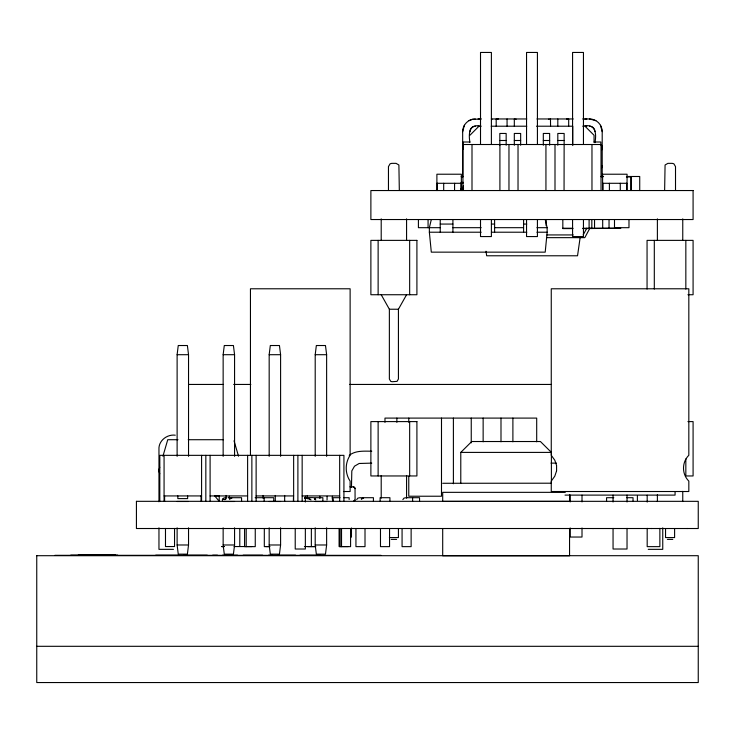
<?xml version="1.0" encoding="UTF-8"?>
<svg xmlns="http://www.w3.org/2000/svg" width="735" height="735" viewBox="0 0 735 735"><rect width="100%" height="100%" fill="white"/><g stroke="black" fill="none" stroke-linecap="round" stroke-linejoin="round"><path stroke-width="1.1" d="M545.205 219.535L547.152 227.685L547.152 232.214L545.205 252.151L431.307 252.151L429.359 232.214L429.359 227.685L431.307 219.535M602.103 147.726L602.204 146.081A12.688 12.688 0 0 1 601.542 150.133L602.204 147.726M177.117 456.325L177.117 354.702L178.256 345.523L187.388 345.523L188.537 354.702L188.537 456.325M188.537 527.813L188.537 544.984L187.388 554.153L178.256 554.153L177.117 544.984L177.117 527.813M223.146 456.325L223.146 354.702L224.285 345.523L233.418 345.523L234.566 354.702L234.566 456.325M234.566 527.813L234.566 544.984L233.418 554.153L224.285 554.153L223.146 544.984L223.146 527.813M269.175 456.325L269.175 354.702L270.315 345.523L279.447 345.523L280.595 354.702L280.595 456.325M280.595 527.813L280.595 544.984L279.447 554.153L270.315 554.153L269.175 544.984L269.175 527.813M315.205 456.325L315.205 354.702L316.344 345.523L325.476 345.523L326.625 354.702L326.625 456.325M326.625 527.813L326.625 544.984L325.476 554.153L316.344 554.153L315.205 544.984L315.205 527.813M327.047 499.984L327.112 496.254M353.976 501.187L355.088 499.515L355.033 488.178L353.746 486.892L349.924 486.827M462.6 176.988A7.249 7.249 0 0 0 462.664 176.042L462.664 131.648L464.364 125.299M469.913 142.36C468.278 132.888 469.426 123.416 481.204 126.209M580.126 237.653L577.535 255.78L486.662 255.78L486.019 251.241M159.734 467.212L158.778 470.519L159.734 473.818M162.94 456.214L167.745 439.714L177.98 439.714M354.849 500.425L354.72 500.59A1.81 1.81 0 0 1 353.746 501.242L354.95 500.186M583.186 234.934L586.806 228.199M589.975 228.025L584.812 237.653L546.969 237.653M381.208 294.735L389.366 309.233L389.366 379.003L390.735 381.364L392.104 381.722L397.056 381.364L398.425 379.003L398.425 309.233L406.574 294.735M491.669 119.603L491.945 119.107M222.337 499.919L223.771 498.027L225.82 497.613M224.864 499.616L225.801 498.955L224.864 499.616L225.25 499.083M356.714 499.616L357.871 498.119L359.92 497.705L373.426 497.705L373.426 501.325M402.844 499.616L404.002 498.119L406.051 497.705L419.556 497.705L419.556 501.325M222.282 500.02L223.449 499.148M469.913 135.268L478.972 126.209M460.781 483.207L460.781 452.402L471.751 441.524L540.427 441.524L551.397 452.402L551.397 483.207L442.7 483.281M349.217 455.388C355.538 450.316 364.183 451.216 371.754 451.198M584.858 119.098L586.796 118.96M496.428 119.098L498.376 118.96M222.733 499.478L223.578 499.12M469.013 120.659L472.072 119.392L481.462 118.96M585.473 126.245L586.796 126.209M175.27 435.184C166.882 434.119 158.255 440.926 158.962 449.682L158.962 501.784M491.338 118.96L526.774 118.96M536.963 118.96L573.263 118.96M582.671 118.96L589.516 118.96L595.864 120.659M550.478 118.96L550.561 126.209M491.21 126.209L526.774 126.209M536.513 126.209L572.758 126.209L572.758 145.558M582.763 126.209C595.203 123.204 596.829 132.41 594.955 142.746M499.818 140.495L506.158 140.495M514.316 140.495L520.656 140.495M543.312 140.495L549.651 140.495M557.81 140.495L564.149 140.495M469.913 142.002L463.123 142.002L463.123 149.251M594.055 142.002L600.844 142.002L600.844 145.107M601.019 176.492L603.582 176.492M626.468 176.492L639.726 176.492L639.726 190.54M461.148 176.657L463.427 176.657M600.964 176.657L603.242 176.657M626.413 176.942L631.209 176.942M461.065 182.381L463.427 182.381M436.893 183.291L463.059 183.291M602.608 183.291L627.065 183.291M461.148 188.72L463.427 188.72M460.964 189.63L463.032 189.63M440.228 224.065L452.916 224.065M491.43 224.065L494.6 224.065M523.596 224.065L526.765 224.065M440.228 227.685L418.408 227.685L418.408 219.535M452.742 227.685L481.177 227.685M494.83 227.685L523.265 227.685M536.917 227.685L547.152 227.685M562.826 228.227L572.859 228.227M582.901 228.227L620.818 228.227L582.901 228.594M572.859 228.594L562.826 228.594L562.826 219.535M429.359 232.214L481.177 232.214M491.412 232.214L526.765 232.214M536.917 232.214L547.152 232.214M546.969 234.934L573.263 234.934M687.914 294.735L693.087 294.735L693.087 240.373L647.057 240.373L647.057 289.075M389.366 309.233L398.425 309.233M177.117 354.702L188.537 354.702M223.146 354.702L234.566 354.702M269.175 354.702L280.595 354.702M315.205 354.702L326.625 354.702M188.913 384.442L223.33 384.442M233.647 384.442L250.856 384.442M349.492 384.442L551.36 384.442M687.914 421.596L693.087 421.596L693.087 475.958L685.838 475.958L685.838 458.971M188.215 439.714L223.477 439.714M460.781 452.402L551.397 452.402M371.754 463.123L359.149 463.482L354.5 466.192L351.817 470.887L351.468 487.195M551.02 463.123L556.524 463.123M343.447 491.513L350.126 491.513L350.126 481.113C344.935 473.441 344.935 462.94 350.126 455.277L350.126 288.781L250.451 288.781L250.451 455.277M565.279 492.34L442.7 492.34L442.7 501.399L569.551 501.399L569.551 494.6M565.013 495.105L675.07 495.105L675.07 491.513M164.07 495.932L201.583 495.932M210.1 495.932L247.612 495.932M256.129 495.932L293.642 495.932M302.159 495.932L339.671 495.932M228.071 497.705L241.576 497.705L241.576 501.325M255.118 497.705L273.76 497.705L273.76 501.325M306.807 497.613L312.283 497.613M313.055 497.705L322.867 497.705L322.867 501.325M340.039 497.705L333.102 497.705L333.102 501.325M343.695 497.705L349.143 497.705L349.143 499.515M613.789 497.705L606.568 497.705L606.568 501.325M626.845 497.705L633.028 497.705L633.028 501.325M177.117 501.49L188.537 501.49M223.146 501.49L234.566 501.49M269.175 501.49L280.595 501.49M315.205 501.49L326.625 501.49M651.228 528.511L651.844 528.511M686.848 528.511L687.473 528.511M350.678 537.037L351.468 537.037L351.468 527.969M389.366 537.57L398.425 537.57L398.425 528.649M391.195 539.389L396.597 539.389M667.371 539.389L672.773 539.389M177.117 544.984L188.537 544.984M223.146 544.984L234.566 544.984M269.175 544.984L280.595 544.984M315.205 544.984L326.625 544.984M221.841 546.546L224.111 546.546M234.079 546.546L251.921 546.546M265.914 546.546L269.276 546.546M304.419 546.546L315.655 546.546M348.151 546.546L339.092 546.546L339.092 528.419M221.915 546.638L224.184 546.638M270.021 546.638L264.315 546.638L264.315 528.511M307.634 546.638L315.692 546.638M173.46 549.348L158.962 549.348L158.962 527.831M648.252 549.348L662.75 549.348L662.75 527.831M78.976 554.824L115.404 554.824M78.369 554.842L115.22 554.842M70.753 555.155L117.701 555.155M155.701 555.21L178.623 555.21M183.851 555.21L207.325 555.21M212.663 555.21L217.477 555.21M222.521 555.21L237.552 555.21M243.12 555.21L262.661 555.21M268.514 555.21L272.409 555.21M278.161 555.21L295.599 555.21M299.944 555.21L320.184 555.21M54.868 555.329L381.07 555.338M83.266 555.439L105.022 555.439M36.75 646.304L698.25 646.313M566.501 118.96L568.449 119.098M478.072 118.96L480.019 119.098M478.072 126.209L478.788 126.218M304.474 497.926L308.222 498.872M304.602 497.825L306.495 498.027M353.278 486.827L354.564 487.36L355.088 488.646M304.933 497.999L307.818 498.413M310.547 499.387L308.865 498.67L311.006 499.938M584.986 126.209L594.055 135.268L594.055 142.36M315.104 498.991L315.765 499.919M600.504 125.299L602.204 131.648L602.204 176.042A7.249 7.249 0 0 0 602.268 176.988M234.033 440.807L238.517 456.214M332.44 499.515C333.993 503.3 331.292 497.76 332.44 496.254M685.838 240.373L685.838 289.075M682.76 218.855L682.76 240.373M682.76 491.366L682.76 501.555M675.511 190.466L675.511 166.615L673.866 163.795L672.222 163.354L667.922 163.354L665.074 164.989L664.633 190.466M674.601 528.649L674.601 537.57L665.542 537.57L665.542 528.649M659.865 528.355L659.865 546.638L647.186 546.638L647.186 528.355M657.384 218.855L657.384 240.373M657.384 494.756L657.384 501.555M654.306 240.373L654.306 289.075M647.186 495.225L647.186 502.079M637.383 495.895L637.383 500.425M631.209 176.492L631.209 190.54M630.961 176.942L630.961 190.54M628.985 219.535L628.985 227.685L614.497 227.685L614.497 219.535M627.065 190.54L627.065 174.223L602.608 174.223L602.608 190.54M627.029 495.105L627.029 501.987M627.029 528.373L627.029 549.017L613.054 549.017L613.054 528.373M626.707 183.291L626.707 190.54M620.276 183.291L620.276 190.54M613.054 495.105L613.054 501.987M609.398 183.291L609.398 190.54M609.039 219.535L609.039 228.227M602.966 183.291L602.966 190.54M602.691 219.535L602.691 228.227M601.028 190.54L601.028 144.51L462.94 144.51L462.94 190.54M594.541 219.535L594.541 228.227M591.969 144.51L591.969 190.54M591.822 219.535L591.822 228.594M589.102 219.535L589.102 228.227M583.452 144.51L583.452 52.451L572.574 52.451L572.574 144.51M583.452 219.728L583.452 236.569L572.574 236.569L572.574 219.728M582.01 495.124L582.01 501.922M582.01 527.969L582.01 537.037L570.204 537.037L570.204 527.969M570.204 495.124L570.204 501.922M569.551 528.538L569.551 555.761L442.7 555.761L442.7 528.538M568.679 118.96L568.679 126.209M564.057 190.54L564.149 133.458L557.81 133.458L557.81 145.236M557.81 118.96L557.81 126.209M554.999 144.51L554.999 190.54M549.651 145.236L549.651 133.458L543.312 133.458L543.312 145.236M546.133 219.535L546.133 225.728M545.94 144.51L545.94 190.54M537.423 144.51L537.423 52.451L526.545 52.451L526.545 144.51M537.423 219.728L537.423 236.569L526.545 236.569L526.545 219.728M536.697 441.818L536.697 418.096L384.975 418.096L384.975 422.349M523.596 219.535L523.596 232.214M520.656 145.236L520.656 133.458L514.316 133.458L514.316 145.236M518.028 144.51L518.028 190.54M514.316 118.96L514.316 126.209M512.892 418.096L512.892 441.818M508.969 144.51L508.969 190.54M507.067 118.96L507.067 126.209M506.158 145.236L506.158 133.458L499.818 133.458L499.818 145.236M500.994 418.096L500.994 441.818M499.91 144.51L499.91 190.54M496.189 118.96L496.189 126.209M494.6 219.535L494.6 232.214M491.393 144.51L491.393 52.451L480.515 52.451L480.515 144.51M491.393 219.728L491.393 236.569L480.515 236.569L480.515 219.728M483.143 418.096L483.143 441.818M471.999 144.51L471.999 190.54M471.245 418.096L471.245 442.865M461.36 190.54L461.36 174.223L436.893 174.223L436.893 190.54M461.001 183.291L461.001 190.54M454.57 183.291L454.57 190.54M453.394 418.096L453.394 483.768M452.916 219.535L452.916 232.214M443.692 183.291L443.692 190.54M441.496 418.096L441.496 496.226L408.77 496.226L408.77 476.693M440.228 219.535L440.228 232.214M437.261 183.291L437.261 190.54M436.498 189.63L436.489 190.54M428.073 219.535L428.073 227.685M412.611 497.705L412.611 501.325M411.131 528.511L411.131 546.638L402.073 546.638L402.073 528.511M409.661 240.373L409.661 294.735M409.661 421.596L409.661 475.958M408.77 418.096L408.77 422.349M406.574 218.855L406.574 240.373M406.574 475.508L406.574 498.155M399.325 190.466L398.894 164.989L396.036 163.354L391.746 163.354L390.101 163.795L388.457 166.615L388.457 190.466M396.872 418.096L396.872 422.349M389.927 501.325L389.927 497.705L380.114 497.705L380.114 501.325M389.55 528.511L389.55 546.638L380.482 546.638L380.482 528.511M381.208 218.855L381.208 240.373M381.208 475.508L381.208 498.155M378.13 240.373L378.13 294.735M378.13 421.596L378.13 475.958M365.01 528.511L365.01 546.638L355.942 546.638L355.942 528.511M350.586 528.511L350.586 546.638L339.708 546.638L339.708 528.511M343.925 501.371L343.925 455.342L159.807 455.342L159.807 501.371M341.527 528.511L341.527 546.638M339.892 528.511L339.892 546.638M339.671 455.342L339.671 501.371M319.863 496.254L319.863 498.431M311.364 528.419L311.364 546.546M307.303 495.436L307.303 498.385M305.347 496.254L305.347 501.987M305.347 528.373L305.347 549.017L295.222 549.017L295.222 528.373M302.159 455.342L302.159 501.371M297.895 455.342L297.895 501.371M293.642 455.342L293.642 501.371M293.421 497.613L293.421 501.242M284.656 495.436L284.656 500.351A1.13 1.13 0 0 0 284.803 500.912M275.294 495.436L275.294 501.325M264.141 497.705L264.141 501.325M263.148 495.436L263.148 498.385M256.129 455.342L256.129 501.371M255.256 528.511L255.256 546.638L244.571 546.638L244.571 528.511M251.866 455.342L251.866 501.371M247.612 455.342L247.612 501.371M246.197 528.511L246.197 546.638M239.785 528.419L239.785 546.546M229.32 496.254L229.32 498.431M226.178 495.436L226.178 498.385M210.1 455.342L210.1 501.371M205.837 455.342L205.837 501.371M201.583 455.342L201.583 501.371M201.041 495.757L201.041 501.371M187.636 495.886L187.636 498.606L177.824 498.606L177.824 495.886M174.544 528.419L174.544 546.546L165.485 546.546L165.485 528.419M164.612 495.757L164.612 501.371M164.07 455.342L164.07 501.371M462.664 188.601A14.498 14.498 0 0 1 460.964 189.437M462.664 131.648A12.688 12.688 0 0 1 475.352 118.96M469.913 131.648A5.439 5.439 0 0 1 475.352 126.209M589.516 126.209A5.439 5.439 0 0 1 594.955 131.648M589.516 118.96A12.688 12.688 0 0 1 602.204 131.648M515.814 118.96A11.402 0.588 -90 0 1 515.97 119.392M602.204 165.641A21.765 21.765 0 0 1 601.515 168.232M548.898 119.392A11.402 0.588 -90 0 1 549.063 118.96M463.564 188.73A3.62 2.563 -90 0 1 463.16 189.483M461.35 189.63A2.72 1.92 -90 0 0 463.27 186.92A4.529 3.206 -90 0 1 463.381 185.744M36.75 555.697L36.75 682.549L698.25 682.549L698.25 555.697L36.75 555.697M136.425 501.325L136.425 528.511L698.25 528.52L698.25 501.334L136.425 501.325M219.214 495.831L219.214 501.334L214.684 495.831L219.214 495.831M556.579 470.905L554.778 476.197L551.259 481.113L551.259 491.513L688.824 491.513L688.824 481.113C681.74 474.13 681.74 462.251 688.824 455.277L688.824 288.781L551.259 288.781L551.259 455.277L554.778 460.183L556.579 465.485L556.579 470.905M223.1 499.12L222.613 499.524L223.55 498.872L223.1 499.12M231.709 498.119L229.485 498.955L231.709 498.119M363.559 498.119L361.335 498.955L363.559 498.119M693.087 190.54L370.881 190.54L370.881 219.535L693.087 219.535L693.087 190.54M416.91 240.373L370.881 240.373L370.881 294.735L416.91 294.735L416.91 240.373M416.91 421.596L370.881 421.596L370.881 475.958L416.91 475.958L416.91 421.596M315.003 499.12L314.543 498.872L315.49 499.524L315.003 499.12M462.692 146.908L462.664 146.081A12.688 12.688 0 0 0 462.692 146.908"/></g></svg>
